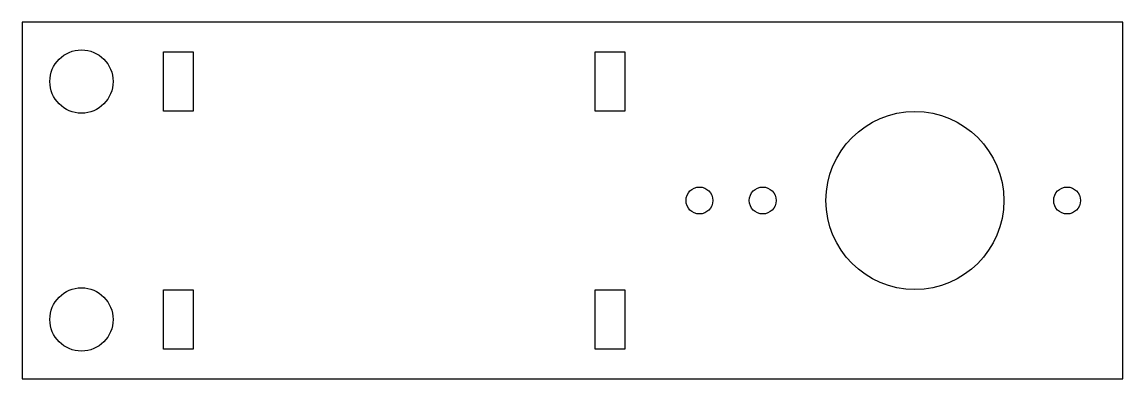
# Model space of a CAD drawing. Header units: inches. Extents: x 0 to 4.63, y 0 to 1.5.
import ezdxf

# ---------------------------------------------------------------- set-up
doc = ezdxf.new("R2010")
doc.units = ezdxf.units.IN
doc.header["$MEASUREMENT"] = 0

msp = doc.modelspace()

# ---------------------------------------------------------------- linework, layer by layer
for points in [[(0, 0), (4.6299, 0), (4.6299, 1.5), (0, 1.5)], [(0.595, 1.125), (0.595, 1.375), (0.72, 1.375), (0.72, 1.125)], [(2.4099, 1.125), (2.4099, 1.375), (2.5349, 1.375), (2.5349, 1.125)], [(0.72, 0.375), (0.72, 0.125), (0.595, 0.125), (0.595, 0.375)], [(2.5349, 0.375), (2.5349, 0.125), (2.4099, 0.125), (2.4099, 0.375)]]:
    msp.add_lwpolyline(points, close=True)
for centre, radius in [((0.25, 1.25), 0.133), ((3.7549, 0.75), 0.374), ((2.8489, 0.75), 0.0565), ((3.1149, 0.75), 0.0565), ((4.3949, 0.75), 0.0565), ((0.25, 0.25), 0.133)]:
    msp.add_circle(centre, radius)

doc.saveas('drawing.dxf')
